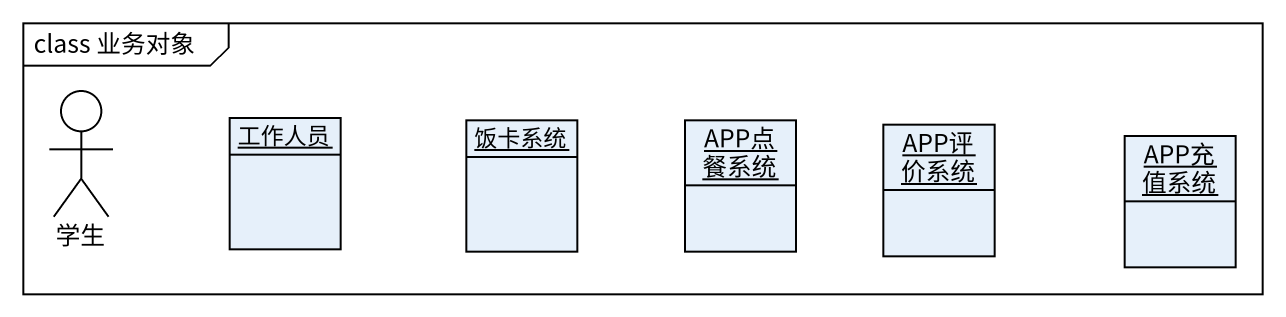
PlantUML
@startuml
mainframe class 业务对象
allowmixing
hide circle
hide empty members
actor 学生
object 工作人员
object 饭卡系统
object APP点餐系统
object APP评价系统
object APP充值系统
@enduml
